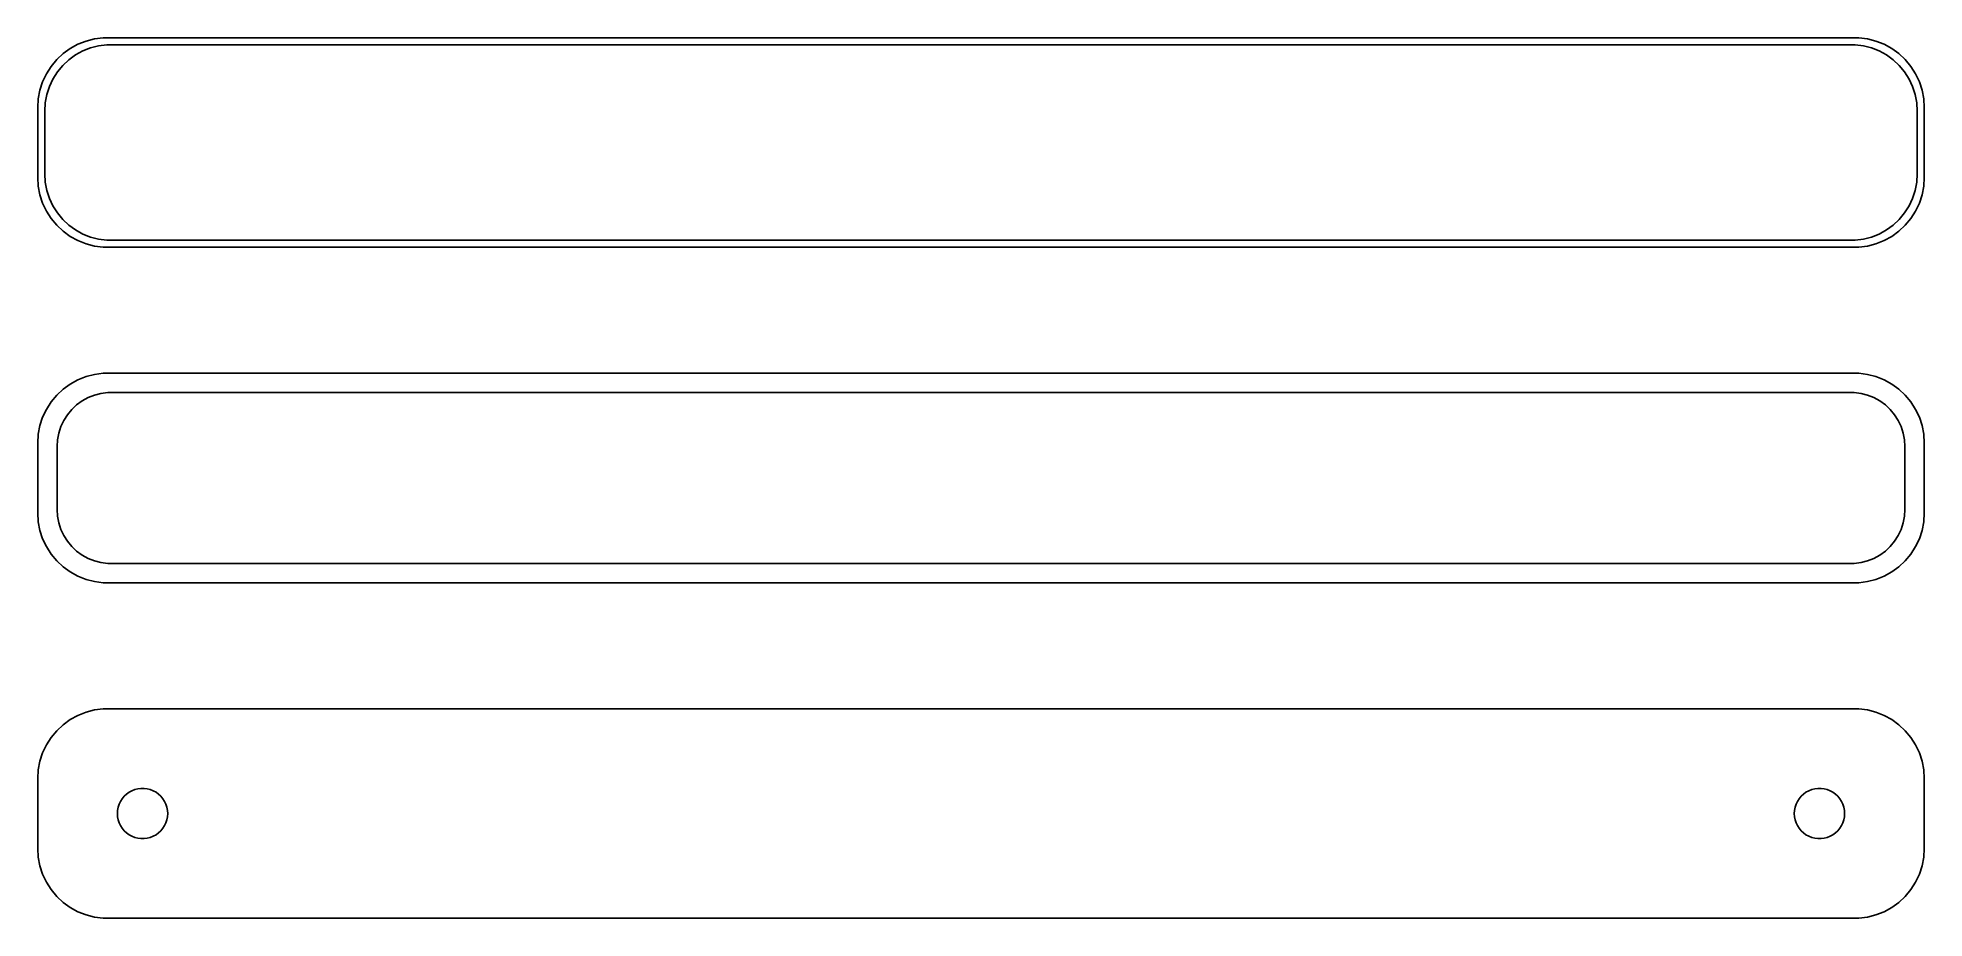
# Model space of a CAD drawing. Header units: metres. Extents: x -68 to 68, y 41 to 103.
import ezdxf

# ---------------------------------------------------------------- set-up
doc = ezdxf.new("R2010")
doc.units = ezdxf.units.M

msp = doc.modelspace()

# ---------------------------------------------------------------- linework, layer by layer
for p, q in [((-65.1791, 102.722), (-65.6871, 102.353)), ((-64.6289, 103.024), (-65.1791, 102.722)), ((-64.0451, 103.255), (-64.6289, 103.024)), ((-64.2724, 102.548), (-63.7178, 102.768)), ((-63.4369, 103.411), (-64.0451, 103.255)), ((-63.7178, 102.768), (-63.1401, 102.916)), ((-62.8139, 103.49), (-63.4369, 103.411)), ((-63.1401, 102.916), (-62.5482, 102.991)), ((62.8139, 103.49), (-62.8139, 103.49)), ((-62.5482, 102.991), (62.5482, 102.991)), ((62.5482, 102.991), (63.1401, 102.916)), ((63.4369, 103.411), (62.8139, 103.49)), ((63.1401, 102.916), (63.7178, 102.768)), ((64.0451, 103.255), (63.4369, 103.411)), ((63.7178, 102.768), (64.2724, 102.548)), ((64.6289, 103.024), (64.0451, 103.255)), ((65.1791, 102.722), (64.6289, 103.024)), ((65.6871, 102.353), (65.1791, 102.722)), ((-66.5451, 101.439), (-66.8815, 100.909)), ((-66.1448, 101.923), (-66.5451, 101.439)), ((-65.6871, 102.353), (-66.1448, 101.923)), ((-66.0928, 101.042), (-65.7126, 101.502)), ((-65.7126, 101.502), (-65.2778, 101.91)), ((-65.2778, 101.91), (-64.7952, 102.261)), ((-64.7952, 102.261), (-64.2724, 102.548)), ((64.2724, 102.548), (64.7952, 102.261)), ((64.7952, 102.261), (65.2778, 101.91)), ((65.2778, 101.91), (65.7126, 101.502)), ((66.1448, 101.923), (65.6871, 102.353)), ((65.7126, 101.502), (66.0928, 101.042)), ((66.5451, 101.439), (66.1448, 101.923)), ((66.8815, 100.909), (66.5451, 101.439)), ((-67.1489, 100.341), (-67.3429, 99.7434)), ((-66.8815, 100.909), (-67.1489, 100.341)), ((-66.8508, 99.4313), (-66.6664, 99.9986)), ((-66.6664, 99.9986), (-66.4125, 100.538)), ((-66.4125, 100.538), (-66.0928, 101.042)), ((66.0928, 101.042), (66.4125, 100.538)), ((66.4125, 100.538), (66.6664, 99.9986)), ((66.6664, 99.9986), (66.8508, 99.4313)), ((67.1489, 100.341), (66.8815, 100.909)), ((67.3429, 99.7434), (67.1489, 100.341)), ((-67.4606, 99.1267), (-67.5, 98.5)), ((-67.3429, 99.7434), (-67.4606, 99.1267)), ((-67, 98.25), (-66.9625, 98.8453)), ((-66.9625, 98.8453), (-66.8508, 99.4313)), ((66.8508, 99.4313), (66.9625, 98.8453)), ((66.9625, 98.8453), (67, 98.25)), ((67.4606, 99.1267), (67.3429, 99.7434)), ((67.5, 98.5), (67.4606, 99.1267)), ((-67.5, 98.5), (-67.5, 93.5)), ((-67, 93.75), (-67, 98.25)), ((67, 98.25), (67, 93.75)), ((67.5, 93.5), (67.5, 98.5)), ((-67.5, 93.5), (-67.4606, 92.8733)), ((-66.9625, 93.1547), (-67, 93.75)), ((-66.8508, 92.5687), (-66.9625, 93.1547)), ((66.9625, 93.1547), (66.8508, 92.5687)), ((67, 93.75), (66.9625, 93.1547)), ((67.4606, 92.8733), (67.5, 93.5)), ((-67.4606, 92.8733), (-67.3429, 92.2566)), ((-67.3429, 92.2566), (-67.1489, 91.6594)), ((-66.6664, 92.0014), (-66.8508, 92.5687)), ((-66.4125, 91.4617), (-66.6664, 92.0014)), ((66.6664, 92.0014), (66.4125, 91.4617)), ((66.8508, 92.5687), (66.6664, 92.0014)), ((67.1489, 91.6594), (67.3429, 92.2566)), ((67.3429, 92.2566), (67.4606, 92.8733)), ((-67.1489, 91.6594), (-66.8815, 91.0912)), ((-66.8815, 91.0912), (-66.5451, 90.5611)), ((-66.5451, 90.5611), (-66.1448, 90.0773)), ((-66.0928, 90.958), (-66.4125, 91.4617)), ((-65.7126, 90.4984), (-66.0928, 90.958)), ((-65.2778, 90.0901), (-65.7126, 90.4984)), ((65.7126, 90.4984), (65.2778, 90.0901)), ((66.0928, 90.958), (65.7126, 90.4984)), ((66.4125, 91.4617), (66.0928, 90.958)), ((66.1448, 90.0773), (66.5451, 90.5611)), ((66.5451, 90.5611), (66.8815, 91.0912)), ((66.8815, 91.0912), (67.1489, 91.6594)), ((-66.1448, 90.0773), (-65.6871, 89.6474)), ((-65.6871, 89.6474), (-65.1791, 89.2784)), ((-64.7952, 89.7395), (-65.2778, 90.0901)), ((-65.1791, 89.2784), (-64.6289, 88.9759)), ((-64.2724, 89.4521), (-64.7952, 89.7395)), ((-63.7178, 89.2325), (-64.2724, 89.4521)), ((-63.1401, 89.0841), (-63.7178, 89.2325)), ((63.7178, 89.2325), (63.1401, 89.0841)), ((64.2724, 89.4521), (63.7178, 89.2325)), ((64.7952, 89.7395), (64.2724, 89.4521)), ((64.6289, 88.9759), (65.1791, 89.2784)), ((65.2778, 90.0901), (64.7952, 89.7395)), ((65.1791, 89.2784), (65.6871, 89.6474)), ((65.6871, 89.6474), (66.1448, 90.0773)), ((-64.6289, 88.9759), (-64.0451, 88.7447)), ((-64.0451, 88.7447), (-63.4369, 88.5886)), ((-63.4369, 88.5886), (-62.8139, 88.5099)), ((-62.5482, 89.0094), (-63.1401, 89.0841)), ((-62.8139, 88.5099), (62.8139, 88.5099)), ((62.5482, 89.0094), (-62.5482, 89.0094)), ((63.1401, 89.0841), (62.5482, 89.0094)), ((62.8139, 88.5099), (63.4369, 88.5886)), ((63.4369, 88.5886), (64.0451, 88.7447)), ((64.0451, 88.7447), (64.6289, 88.9759)), ((-65.6871, 78.3526), (-66.1448, 77.9227)), ((-65.1791, 78.7216), (-65.6871, 78.3526)), ((-64.6289, 79.0241), (-65.1791, 78.7216)), ((-64.0451, 79.2553), (-64.6289, 79.0241)), ((-63.4369, 79.4114), (-64.0451, 79.2553)), ((-62.8139, 79.4901), (-63.4369, 79.4114)), ((62.8139, 79.4901), (-62.8139, 79.4901)), ((63.4369, 79.4114), (62.8139, 79.4901)), ((64.0451, 79.2553), (63.4369, 79.4114)), ((64.6289, 79.0241), (64.0451, 79.2553)), ((65.1791, 78.7216), (64.6289, 79.0241)), ((65.6871, 78.3526), (65.1791, 78.7216)), ((66.1448, 77.9227), (65.6871, 78.3526)), ((-66.5451, 77.4389), (-66.8815, 76.9088)), ((-66.1448, 77.9227), (-66.5451, 77.4389)), ((-65.0707, 76.8988), (-64.7165, 77.2315)), ((-64.7165, 77.2315), (-64.3234, 77.5171)), ((-64.3234, 77.5171), (-63.8975, 77.7512)), ((-63.8975, 77.7512), (-63.4457, 77.9301)), ((-63.4457, 77.9301), (-62.9751, 78.0509)), ((-62.9751, 78.0509), (-62.493, 78.1118)), ((-62.493, 78.1118), (62.493, 78.1118)), ((62.493, 78.1118), (62.9751, 78.0509)), ((62.9751, 78.0509), (63.4457, 77.9301)), ((63.4457, 77.9301), (63.8975, 77.7512)), ((63.8975, 77.7512), (64.3234, 77.5171)), ((64.3234, 77.5171), (64.7165, 77.2315)), ((64.7165, 77.2315), (65.0707, 76.8988)), ((66.5451, 77.4389), (66.1448, 77.9227)), ((66.8815, 76.9088), (66.5451, 77.4389)), ((-67.3429, 75.7434), (-67.4606, 75.1267)), ((-67.1489, 76.3406), (-67.3429, 75.7434)), ((-66.8815, 76.9088), (-67.1489, 76.3406)), ((-65.9979, 75.2123), (-65.8477, 75.6744)), ((-65.8477, 75.6744), (-65.6408, 76.1141)), ((-65.6408, 76.1141), (-65.3805, 76.5244)), ((-65.3805, 76.5244), (-65.0707, 76.8988)), ((65.0707, 76.8988), (65.3805, 76.5244)), ((65.3805, 76.5244), (65.6408, 76.1141)), ((65.6408, 76.1141), (65.8477, 75.6744)), ((65.8477, 75.6744), (65.9979, 75.2123)), ((67.1489, 76.3406), (66.8815, 76.9088)), ((67.3429, 75.7434), (67.1489, 76.3406)), ((67.4606, 75.1267), (67.3429, 75.7434)), ((-67.4606, 75.1267), (-67.5, 74.5)), ((-67.5, 74.5), (-67.5, 69.5)), ((-66.1195, 74.25), (-66.089, 74.735)), ((-66.089, 74.735), (-65.9979, 75.2123)), ((65.9979, 75.2123), (66.089, 74.735)), ((66.089, 74.735), (66.1195, 74.25)), ((67.5, 74.5), (67.4606, 75.1267)), ((67.5, 69.5), (67.5, 74.5)), ((-66.1195, 69.75), (-66.1195, 74.25)), ((66.1195, 74.25), (66.1195, 69.75)), ((-67.5, 69.5), (-67.4606, 68.8733)), ((-67.4606, 68.8733), (-67.3429, 68.2566)), ((-66.089, 69.265), (-66.1195, 69.75)), ((-65.9979, 68.7877), (-66.089, 69.265)), ((66.089, 69.265), (65.9979, 68.7877)), ((66.1195, 69.75), (66.089, 69.265)), ((67.3429, 68.2566), (67.4606, 68.8733)), ((67.4606, 68.8733), (67.5, 69.5)), ((-67.3429, 68.2566), (-67.1489, 67.6594)), ((-67.1489, 67.6594), (-66.8815, 67.0912)), ((-65.8477, 68.3256), (-65.9979, 68.7877)), ((-65.6408, 67.8859), (-65.8477, 68.3256)), ((-65.3805, 67.4756), (-65.6408, 67.8859)), ((65.6408, 67.8859), (65.3805, 67.4756)), ((65.8477, 68.3256), (65.6408, 67.8859)), ((65.9979, 68.7877), (65.8477, 68.3256)), ((66.8815, 67.0912), (67.1489, 67.6594)), ((67.1489, 67.6594), (67.3429, 68.2566)), ((-66.8815, 67.0912), (-66.5451, 66.5611)), ((-66.5451, 66.5611), (-66.1448, 66.0773)), ((-65.0707, 67.1012), (-65.3805, 67.4756)), ((-64.7165, 66.7685), (-65.0707, 67.1012)), ((-64.3234, 66.4829), (-64.7165, 66.7685)), ((-63.8975, 66.2488), (-64.3234, 66.4829)), ((-63.4457, 66.0699), (-63.8975, 66.2488)), ((63.8975, 66.2488), (63.4457, 66.0699)), ((64.3234, 66.4829), (63.8975, 66.2488)), ((64.7165, 66.7685), (64.3234, 66.4829)), ((65.0707, 67.1012), (64.7165, 66.7685)), ((65.3805, 67.4756), (65.0707, 67.1012)), ((66.1448, 66.0773), (66.5451, 66.5611)), ((66.5451, 66.5611), (66.8815, 67.0912)), ((-66.1448, 66.0773), (-65.6871, 65.6474)), ((-65.6871, 65.6474), (-65.1791, 65.2784)), ((-65.1791, 65.2784), (-64.6289, 64.9759)), ((-64.6289, 64.9759), (-64.0451, 64.7447)), ((-62.9751, 65.9491), (-63.4457, 66.0699)), ((-62.493, 65.8882), (-62.9751, 65.9491)), ((62.493, 65.8882), (-62.493, 65.8882)), ((62.9751, 65.9491), (62.493, 65.8882)), ((63.4457, 66.0699), (62.9751, 65.9491)), ((64.0451, 64.7447), (64.6289, 64.9759)), ((64.6289, 64.9759), (65.1791, 65.2784)), ((65.1791, 65.2784), (65.6871, 65.6474)), ((65.6871, 65.6474), (66.1448, 66.0773)), ((-64.0451, 64.7447), (-63.4369, 64.5886)), ((-63.4369, 64.5886), (-62.8139, 64.5099)), ((-62.8139, 64.5099), (62.8139, 64.5099)), ((62.8139, 64.5099), (63.4369, 64.5886)), ((63.4369, 64.5886), (64.0451, 64.7447)), ((-63.4369, 55.4114), (-64.0451, 55.2553)), ((-62.8139, 55.4901), (-63.4369, 55.4114)), ((62.8139, 55.4901), (-62.8139, 55.4901)), ((63.4369, 55.4114), (62.8139, 55.4901)), ((64.0451, 55.2553), (63.4369, 55.4114)), ((-65.6871, 54.3526), (-66.1448, 53.9227)), ((-65.1791, 54.7216), (-65.6871, 54.3526)), ((-64.6289, 55.0241), (-65.1791, 54.7216)), ((-64.0451, 55.2553), (-64.6289, 55.0241)), ((64.6289, 55.0241), (64.0451, 55.2553)), ((65.1791, 54.7216), (64.6289, 55.0241)), ((65.6871, 54.3526), (65.1791, 54.7216)), ((66.1448, 53.9227), (65.6871, 54.3526)), ((-66.8815, 52.9088), (-67.1489, 52.3406)), ((-66.5451, 53.4389), (-66.8815, 52.9088)), ((-66.1448, 53.9227), (-66.5451, 53.4389)), ((66.5451, 53.4389), (66.1448, 53.9227)), ((66.8815, 52.9088), (66.5451, 53.4389)), ((67.1489, 52.3406), (66.8815, 52.9088)), ((-67.3429, 51.7434), (-67.4606, 51.1267)), ((-67.1489, 52.3406), (-67.3429, 51.7434)), ((67.3429, 51.7434), (67.1489, 52.3406)), ((67.4606, 51.1267), (67.3429, 51.7434)), ((-67.4606, 51.1267), (-67.5, 50.5)), ((-67.5, 50.5), (-67.5, 45.5)), ((67.5, 50.5), (67.4606, 51.1267)), ((67.5, 45.5), (67.5, 50.5)), ((-61.7434, 48.4476), (-61.6736, 48.6626)), ((-61.6736, 48.6626), (-61.5773, 48.8671)), ((-61.5773, 48.8671), (-61.4562, 49.058)), ((-61.4562, 49.058), (-61.3121, 49.2322)), ((-61.3121, 49.2322), (-61.1474, 49.3869)), ((-61.1474, 49.3869), (-60.9645, 49.5198)), ((-60.9645, 49.5198), (-60.7664, 49.6287)), ((-60.7664, 49.6287), (-60.5562, 49.7119)), ((-60.5562, 49.7119), (-60.3373, 49.7681)), ((-60.3373, 49.7681), (-60.113, 49.7964)), ((-60.113, 49.7964), (-59.887, 49.7964)), ((-59.887, 49.7964), (-59.6627, 49.7681)), ((-59.6627, 49.7681), (-59.4438, 49.7119)), ((-59.4438, 49.7119), (-59.2336, 49.6287)), ((-59.2336, 49.6287), (-59.0355, 49.5198)), ((-59.0355, 49.5198), (-58.8526, 49.3869)), ((-58.8526, 49.3869), (-58.6879, 49.2322)), ((-58.6879, 49.2322), (-58.5438, 49.058)), ((-58.5438, 49.058), (-58.4226, 48.8671)), ((-58.4226, 48.8671), (-58.3264, 48.6626)), ((-58.3264, 48.6626), (-58.2565, 48.4476)), ((58.2565, 48.4476), (58.3264, 48.6626)), ((58.3264, 48.6626), (58.4226, 48.8671)), ((58.4226, 48.8671), (58.5438, 49.058)), ((58.5438, 49.058), (58.6879, 49.2322)), ((58.6879, 49.2322), (58.8526, 49.3869)), ((58.8526, 49.3869), (59.0355, 49.5198)), ((59.0355, 49.5198), (59.2336, 49.6287)), ((59.2336, 49.6287), (59.4438, 49.7119)), ((59.4438, 49.7119), (59.6627, 49.7681)), ((59.6627, 49.7681), (59.887, 49.7964)), ((59.887, 49.7964), (60.113, 49.7964)), ((60.113, 49.7964), (60.3373, 49.7681)), ((60.3373, 49.7681), (60.5562, 49.7119)), ((60.5562, 49.7119), (60.7664, 49.6287)), ((60.7664, 49.6287), (60.9645, 49.5198)), ((60.9645, 49.5198), (61.1474, 49.3869)), ((61.1474, 49.3869), (61.3121, 49.2322)), ((61.3121, 49.2322), (61.4562, 49.058)), ((61.4562, 49.058), (61.5773, 48.8671)), ((61.5773, 48.8671), (61.6736, 48.6626)), ((61.6736, 48.6626), (61.7434, 48.4476)), ((-61.8, 48), (-61.7858, 48.2256)), ((-61.7858, 47.7744), (-61.8, 48)), ((-61.7858, 48.2256), (-61.7434, 48.4476)), ((-61.7434, 47.5524), (-61.7858, 47.7744)), ((-61.6736, 47.3374), (-61.7434, 47.5524)), ((-61.5773, 47.1329), (-61.6736, 47.3374)), ((-58.3264, 47.3374), (-58.4226, 47.1329)), ((-58.2565, 47.5524), (-58.3264, 47.3374)), ((-58.2565, 48.4476), (-58.2142, 48.2256)), ((-58.2142, 47.7744), (-58.2565, 47.5524)), ((-58.2142, 48.2256), (-58.2, 48)), ((-58.2, 48), (-58.2142, 47.7744)), ((58.2, 48), (58.2142, 48.2256)), ((58.2142, 47.7744), (58.2, 48)), ((58.2142, 48.2256), (58.2565, 48.4476)), ((58.2565, 47.5524), (58.2142, 47.7744)), ((58.3264, 47.3374), (58.2565, 47.5524)), ((58.4226, 47.1329), (58.3264, 47.3374)), ((61.6736, 47.3374), (61.5773, 47.1329)), ((61.7434, 47.5524), (61.6736, 47.3374)), ((61.7434, 48.4476), (61.7858, 48.2256)), ((61.7858, 47.7744), (61.7434, 47.5524)), ((61.7858, 48.2256), (61.8, 48)), ((61.8, 48), (61.7858, 47.7744)), ((-61.4562, 46.942), (-61.5773, 47.1329)), ((-61.3121, 46.7678), (-61.4562, 46.942)), ((-61.1474, 46.6131), (-61.3121, 46.7678)), ((-60.9645, 46.4802), (-61.1474, 46.6131)), ((-60.7664, 46.3713), (-60.9645, 46.4802)), ((-60.5562, 46.2881), (-60.7664, 46.3713)), ((-60.3373, 46.2319), (-60.5562, 46.2881)), ((-60.113, 46.2036), (-60.3373, 46.2319)), ((-59.887, 46.2036), (-60.113, 46.2036)), ((-59.6627, 46.2319), (-59.887, 46.2036)), ((-59.4438, 46.2881), (-59.6627, 46.2319)), ((-59.2336, 46.3713), (-59.4438, 46.2881)), ((-59.0355, 46.4802), (-59.2336, 46.3713)), ((-58.8526, 46.6131), (-59.0355, 46.4802)), ((-58.6879, 46.7678), (-58.8526, 46.6131)), ((-58.5438, 46.942), (-58.6879, 46.7678)), ((-58.4226, 47.1329), (-58.5438, 46.942)), ((58.5438, 46.942), (58.4226, 47.1329)), ((58.6879, 46.7678), (58.5438, 46.942)), ((58.8526, 46.6131), (58.6879, 46.7678)), ((59.0355, 46.4802), (58.8526, 46.6131)), ((59.2336, 46.3713), (59.0355, 46.4802)), ((59.4438, 46.2881), (59.2336, 46.3713)), ((59.6627, 46.2319), (59.4438, 46.2881)), ((59.887, 46.2036), (59.6627, 46.2319)), ((60.113, 46.2036), (59.887, 46.2036)), ((60.3373, 46.2319), (60.113, 46.2036)), ((60.5562, 46.2881), (60.3373, 46.2319)), ((60.7664, 46.3713), (60.5562, 46.2881)), ((60.9645, 46.4802), (60.7664, 46.3713)), ((61.1474, 46.6131), (60.9645, 46.4802)), ((61.3121, 46.7678), (61.1474, 46.6131)), ((61.4562, 46.942), (61.3121, 46.7678)), ((61.5773, 47.1329), (61.4562, 46.942)), ((-67.5, 45.5), (-67.4606, 44.8733)), ((-67.4606, 44.8733), (-67.3429, 44.2566)), ((67.3429, 44.2566), (67.4606, 44.8733)), ((67.4606, 44.8733), (67.5, 45.5)), ((-67.3429, 44.2566), (-67.1489, 43.6594)), ((-67.1489, 43.6594), (-66.8815, 43.0912)), ((66.8815, 43.0912), (67.1489, 43.6594)), ((67.1489, 43.6594), (67.3429, 44.2566)), ((-66.8815, 43.0912), (-66.5451, 42.5611)), ((-66.5451, 42.5611), (-66.1448, 42.0773)), ((-66.1448, 42.0773), (-65.6871, 41.6474)), ((65.6871, 41.6474), (66.1448, 42.0773)), ((66.1448, 42.0773), (66.5451, 42.5611)), ((66.5451, 42.5611), (66.8815, 43.0912)), ((-65.6871, 41.6474), (-65.1791, 41.2784)), ((-65.1791, 41.2784), (-64.6289, 40.9759)), ((-64.6289, 40.9759), (-64.0451, 40.7447)), ((-64.0451, 40.7447), (-63.4369, 40.5886)), ((-63.4369, 40.5886), (-62.8139, 40.5099)), ((-62.8139, 40.5099), (62.8139, 40.5099)), ((62.8139, 40.5099), (63.4369, 40.5886)), ((63.4369, 40.5886), (64.0451, 40.7447)), ((64.0451, 40.7447), (64.6289, 40.9759)), ((64.6289, 40.9759), (65.1791, 41.2784)), ((65.1791, 41.2784), (65.6871, 41.6474))]:
    msp.add_line(p, q)

doc.saveas('drawing.dxf')
